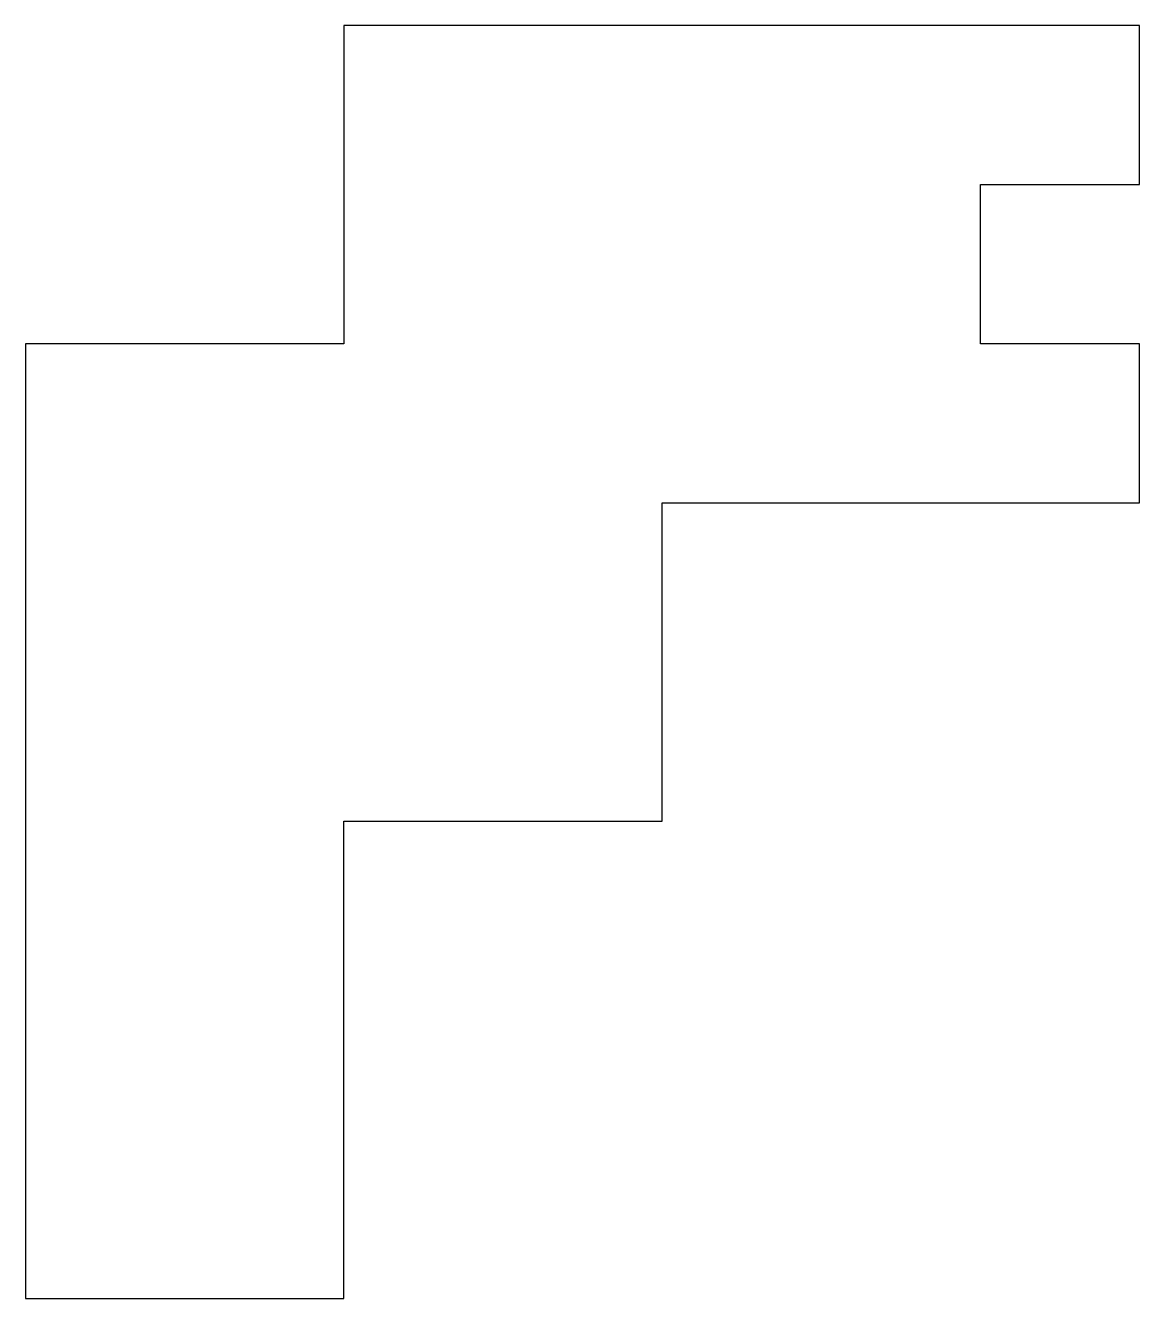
# Model space of a CAD drawing. Header units: millimetres. Extents: x -20 to 50, y -30 to 50.
import ezdxf

# ---------------------------------------------------------------- set-up
doc = ezdxf.new("R2010")
doc.units = ezdxf.units.MM

msp = doc.modelspace()

# ---------------------------------------------------------------- linework, layer by layer
for p, q in [((50, 50), (0, 50)), ((0, 50), (0, 30)), ((50, 40), (50, 50)), ((40, 30), (40, 40)), ((40, 40), (50, 40)), ((0, 30), (-20, 30)), ((-20, 30), (-20, -30)), ((50, 30), (40, 30)), ((50, 20), (50, 30)), ((20, 0), (20, 20)), ((20, 20), (50, 20)), ((0, 0), (20, 0)), ((0, -30), (0, 0)), ((-20, -30), (0, -30))]:
    msp.add_line(p, q)

doc.saveas('drawing.dxf')
